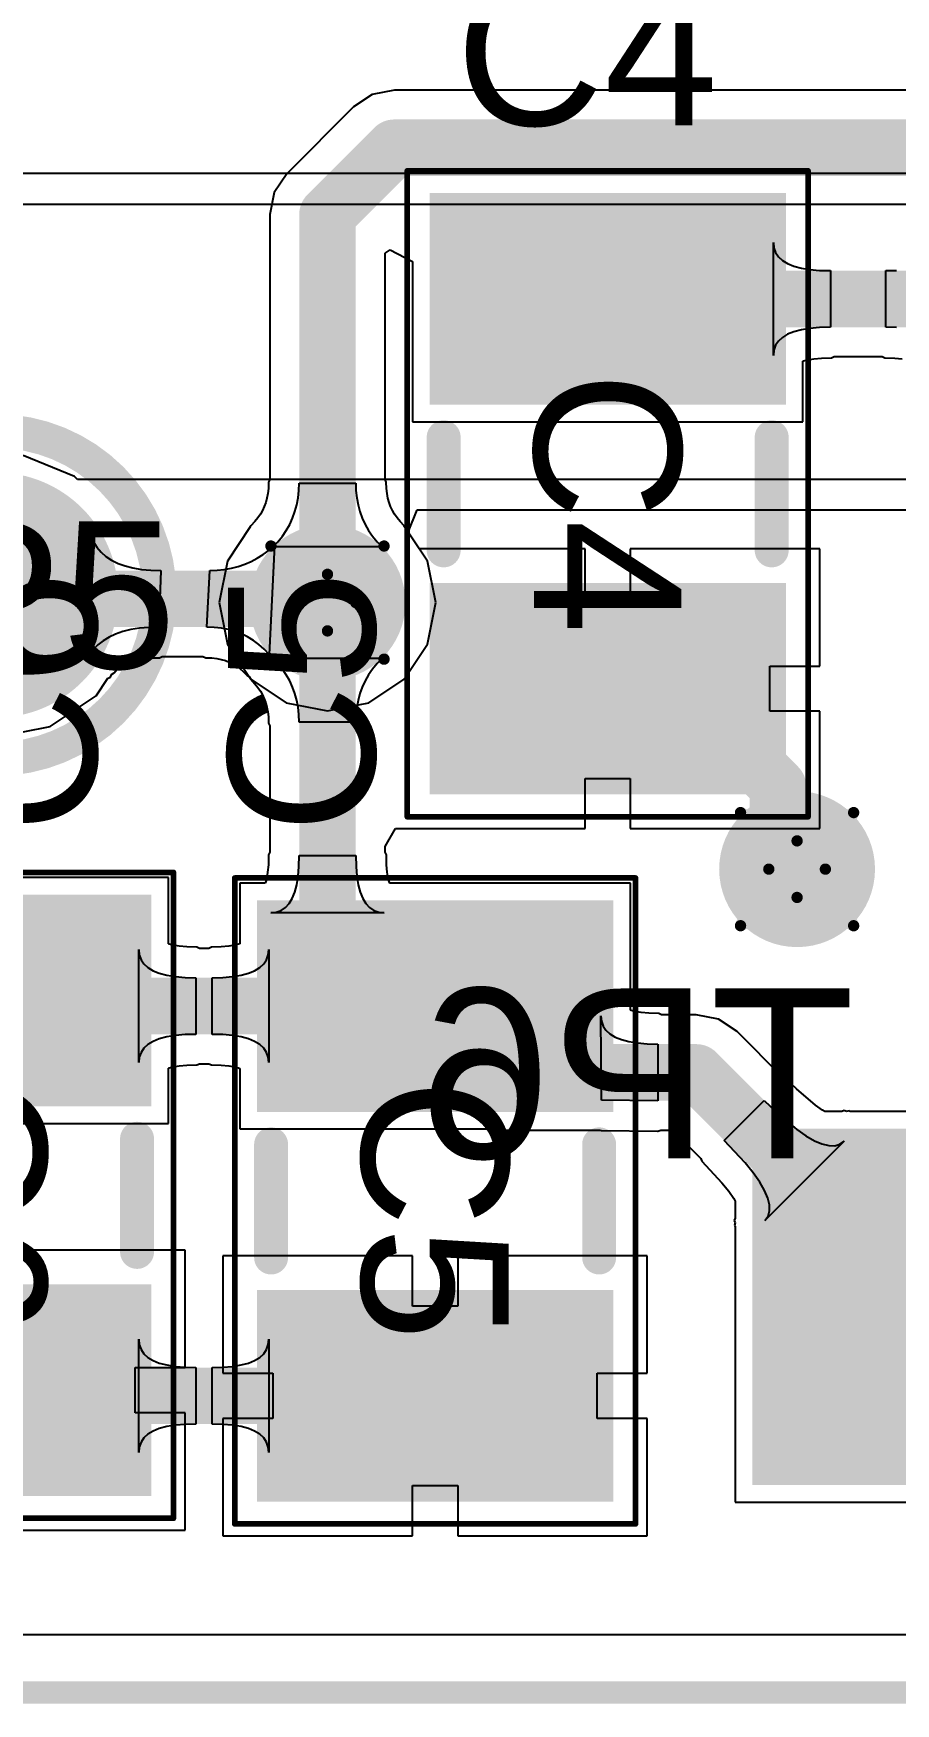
# Model space of a CAD drawing. Header units: inches. Extents: x 0.88 to 8.93, y 2.74 to 7.33.
# Drawn here: x 1.6898 to 1.8422, y 2.7586 to 3.0538 of the extents above; entities that cross this region are included whole.
import ezdxf

# ---------------------------------------------------------------- set-up
doc = ezdxf.new("R2010")
doc.units = ezdxf.units.IN
doc.header["$MEASUREMENT"] = 0
for name, color, linetype in [('Board', 56, 'Continuous'), ('Bottom Layer', 5, 'Continuous'), ('Bottom Overlay', 54, 'Continuous'), ('Bottom Paste', 16, 'Continuous'), ('Bottom Solder', 6, 'Continuous'), ('Drill Drawing', 1, 'Continuous'), ('Mechanical 12', 56, 'Continuous'), ('Top Courtyard', 56, 'Continuous'), ('Top Layer', 1, 'Continuous'), ('Top Overlay', 2, 'Continuous'), ('Top Paste', 8, 'Continuous'), ('Top Solder', 216, 'Continuous'), ('Via Holes', 16, 'Continuous')]:
    doc.layers.add(name, color=color, linetype=linetype)
doc.styles.add('Arial', font='', dxfattribs={"height": 0.2})
doc.styles.get('Arial').set_extended_font_data('Arial')

# ---------------------------------------------------------------- blocks, each defined once
blk = doc.blocks.new('TP_B_4')
at = {"layer": 'Bottom Layer'}
h = blk.add_hatch(color=5, dxfattribs=at)
edge = h.paths.add_edge_path()
edge.add_arc((0, 0), 0.01969, 0, 360)
at = {"layer": 'Bottom Paste'}
h = blk.add_hatch(color=16, dxfattribs=at)
edge = h.paths.add_edge_path()
edge.add_arc((0, 0), 0.00169, 0, 360)
at = {"layer": 'Bottom Solder'}
h = blk.add_hatch(color=6, dxfattribs=at)
edge = h.paths.add_edge_path()
edge.add_arc((0, 0), 0.02168, 0, 360)
at = {"layer": 'Bottom Overlay'}
for points in [[(0.029, 0, 0.006, 0.006, 1), (-0.029, 0, 0.006, 0.006, 1)], [(-0.0305, 0, 0.003, 0.003, 1), (-0.0275, 0, 0.003, 0.003, 1)], [(0.0275, 0, 0.003, 0.003, 1), (0.0305, 0, 0.003, 0.003, 1)]]:
    blk.add_lwpolyline(points, format="xyseb", close=True, dxfattribs=at)
at = {"layer": 'Mechanical 12', "style": 'Arial'}
blk.add_text('TP5', height=0.026, rotation=180, dxfattribs=at).set_placement((0.03466, 0.013))
blk = doc.blocks.new('R0805_25')
at = {"layer": 'Top Layer'}
for points in [[(0.02953, 0.05118), (0.02953, 0.01772), (-0.02953, 0.01772), (-0.02953, 0.05118)], [(0.02953, -0.01772), (0.02953, -0.05118), (-0.02953, -0.05118), (-0.02953, -0.01772)]]:
    blk.add_hatch(color=1, dxfattribs=at).paths.add_polyline_path(points)
at = {"layer": 'Top Overlay'}
blk.add_hatch(color=2, dxfattribs=at).paths.add_polyline_path([(-0.02598, -0.009), (0.02602, -0.009), (0.02602, 0.01), (-0.02598, 0.01)])
at = {"layer": 'Top Paste'}
for points in [[(0.02953, 0.05118), (0.02953, 0.01772), (-0.02953, 0.01772), (-0.02953, 0.05118)], [(0.02953, -0.01772), (0.02953, -0.05118), (-0.02953, -0.05118), (-0.02953, -0.01772)]]:
    blk.add_hatch(color=8, dxfattribs=at).paths.add_polyline_path(points)
at = {"layer": 'Top Solder'}
for points in [[(0.0315, 0.05315), (0.0315, 0.01575), (-0.0315, 0.01575), (-0.0315, 0.05315)], [(0.0315, -0.01575), (0.0315, -0.05315), (-0.0315, -0.05315), (-0.0315, -0.01575)]]:
    blk.add_hatch(color=216, dxfattribs=at).paths.add_polyline_path(points)
at = {"layer": 'Top Overlay'}
for points in [[(0.026, 0.011, 0.006, 0.006, 0), (-0.026, 0.011, 0.006, 0.006, 0)], [(-0.026, 0.011, 0.006, 0.006, 0), (-0.026, -0.011, 0.006, 0.006, 0)], [(0.026, 0.011, 0.006, 0.006, 0), (0.026, -0.011, 0.006, 0.006, 0)], [(0.026, -0.011, 0.006, 0.006, 0), (-0.026, -0.011, 0.006, 0.006, 0)]]:
    blk.add_lwpolyline(points, format="xyseb", dxfattribs=at)
for points in [[(-0.0275, 0.011, 0.003, 0.003, 1), (-0.0245, 0.011, 0.003, 0.003, 1)], [(-0.0275, 0.011, 0.003, 0.003, 1), (-0.0245, 0.011, 0.003, 0.003, 1)], [(0.0245, 0.011, 0.003, 0.003, 1), (0.0275, 0.011, 0.003, 0.003, 1)], [(0.0245, 0.011, 0.003, 0.003, 1), (0.0275, 0.011, 0.003, 0.003, 1)], [(-0.0275, -0.011, 0.003, 0.003, 1), (-0.0245, -0.011, 0.003, 0.003, 1)], [(-0.0275, -0.011, 0.003, 0.003, 1), (-0.0245, -0.011, 0.003, 0.003, 1)], [(0.0245, -0.011, 0.003, 0.003, 1), (0.0275, -0.011, 0.003, 0.003, 1)], [(0.0245, -0.011, 0.003, 0.003, 1), (0.0275, -0.011, 0.003, 0.003, 1)]]:
    blk.add_lwpolyline(points, format="xyseb", close=True, dxfattribs=at)
at = {"layer": 'Mechanical 12', "style": 'Arial'}
blk.add_text('R3', height=0.026, dxfattribs=at).set_placement((-0.02166, -0.013))
blk = doc.blocks.new('C0805_29')
at = {"layer": 'Top Layer'}
for points in [[(0.02953, 0.05118), (0.02953, 0.01772), (-0.02953, 0.01772), (-0.02953, 0.05118)], [(0.02953, -0.01772), (0.02953, -0.05118), (-0.02953, -0.05118), (-0.02953, -0.01772)]]:
    blk.add_hatch(color=1, dxfattribs=at).paths.add_polyline_path(points)
at = {"layer": 'Top Paste'}
for points in [[(0.02953, 0.05118), (0.02953, 0.01772), (-0.02953, 0.01772), (-0.02953, 0.05118)], [(0.02953, -0.01772), (0.02953, -0.05118), (-0.02953, -0.05118), (-0.02953, -0.01772)]]:
    blk.add_hatch(color=8, dxfattribs=at).paths.add_polyline_path(points)
at = {"layer": 'Top Solder'}
for points in [[(0.0315, 0.05315), (0.0315, 0.01575), (-0.0315, 0.01575), (-0.0315, 0.05315)], [(0.0315, -0.01575), (0.0315, -0.05315), (-0.0315, -0.05315), (-0.0315, -0.01575)]]:
    blk.add_hatch(color=216, dxfattribs=at).paths.add_polyline_path(points)
at = {"layer": 'Top Courtyard'}
for points in [[(-0.03543, -0.05709, 0.001, 0.001, 0), (-0.03543, 0.05709, 0.001, 0.001, 0)], [(-0.03543, 0.05709, 0.001, 0.001, 0), (0.03543, 0.05709, 0.001, 0.001, 0)], [(0.03543, -0.05709, 0.001, 0.001, 0), (0.03543, 0.05709, 0.001, 0.001, 0)], [(-0.03543, -0.05709, 0.001, 0.001, 0), (0.03543, -0.05709, 0.001, 0.001, 0)]]:
    blk.add_lwpolyline(points, format="xyseb", dxfattribs=at)
for points in [[(-0.03568, 0.05709, 0.0005, 0.0005, 1), (-0.03518, 0.05709, 0.0005, 0.0005, 1)], [(-0.03568, 0.05709, 0.0005, 0.0005, 1), (-0.03518, 0.05709, 0.0005, 0.0005, 1)], [(0.03518, 0.05709, 0.0005, 0.0005, 1), (0.03568, 0.05709, 0.0005, 0.0005, 1)], [(0.03518, 0.05709, 0.0005, 0.0005, 1), (0.03568, 0.05709, 0.0005, 0.0005, 1)], [(-0.03568, -0.05709, 0.0005, 0.0005, 1), (-0.03518, -0.05709, 0.0005, 0.0005, 1)], [(-0.03568, -0.05709, 0.0005, 0.0005, 1), (-0.03518, -0.05709, 0.0005, 0.0005, 1)], [(0.03518, -0.05709, 0.0005, 0.0005, 1), (0.03568, -0.05709, 0.0005, 0.0005, 1)], [(0.03518, -0.05709, 0.0005, 0.0005, 1), (0.03568, -0.05709, 0.0005, 0.0005, 1)]]:
    blk.add_lwpolyline(points, format="xyseb", close=True, dxfattribs=at)
at = {"layer": 'Top Overlay'}
for points in [[(-0.029, -0.01, 0.006, 0.006, 0), (-0.029, 0.01, 0.006, 0.006, 0)], [(0.029, 0.01, 0.006, 0.006, 0), (0.029, -0.01, 0.006, 0.006, 0)]]:
    blk.add_lwpolyline(points, format="xyseb", dxfattribs=at)
for points in [[(-0.0305, 0.01, 0.003, 0.003, 1), (-0.0275, 0.01, 0.003, 0.003, 1)], [(0.0275, 0.01, 0.003, 0.003, 1), (0.0305, 0.01, 0.003, 0.003, 1)], [(-0.0305, -0.01, 0.003, 0.003, 1), (-0.0275, -0.01, 0.003, 0.003, 1)], [(0.0275, -0.01, 0.003, 0.003, 1), (0.0305, -0.01, 0.003, 0.003, 1)]]:
    blk.add_lwpolyline(points, format="xyseb", close=True, dxfattribs=at)
at = {"layer": 'Mechanical 12', "style": 'Arial'}
blk.add_text('C6', height=0.026, rotation=270, dxfattribs=at).set_placement((-0.013, 0.02166))
blk = doc.blocks.new('C0805_30')
at = {"layer": 'Top Layer'}
for points in [[(0.02953, 0.05118), (0.02953, 0.01772), (-0.02953, 0.01772), (-0.02953, 0.05118)], [(0.02953, -0.01772), (0.02953, -0.05118), (-0.02953, -0.05118), (-0.02953, -0.01772)]]:
    blk.add_hatch(color=1, dxfattribs=at).paths.add_polyline_path(points)
at = {"layer": 'Top Paste'}
for points in [[(0.02953, 0.05118), (0.02953, 0.01772), (-0.02953, 0.01772), (-0.02953, 0.05118)], [(0.02953, -0.01772), (0.02953, -0.05118), (-0.02953, -0.05118), (-0.02953, -0.01772)]]:
    blk.add_hatch(color=8, dxfattribs=at).paths.add_polyline_path(points)
at = {"layer": 'Top Solder'}
for points in [[(0.0315, 0.05315), (0.0315, 0.01575), (-0.0315, 0.01575), (-0.0315, 0.05315)], [(0.0315, -0.01575), (0.0315, -0.05315), (-0.0315, -0.05315), (-0.0315, -0.01575)]]:
    blk.add_hatch(color=216, dxfattribs=at).paths.add_polyline_path(points)
at = {"layer": 'Top Courtyard'}
for points in [[(-0.03543, -0.05709, 0.001, 0.001, 0), (-0.03543, 0.05709, 0.001, 0.001, 0)], [(-0.03543, 0.05709, 0.001, 0.001, 0), (0.03543, 0.05709, 0.001, 0.001, 0)], [(0.03543, -0.05709, 0.001, 0.001, 0), (0.03543, 0.05709, 0.001, 0.001, 0)], [(-0.03543, -0.05709, 0.001, 0.001, 0), (0.03543, -0.05709, 0.001, 0.001, 0)]]:
    blk.add_lwpolyline(points, format="xyseb", dxfattribs=at)
for points in [[(-0.03568, 0.05709, 0.0005, 0.0005, 1), (-0.03518, 0.05709, 0.0005, 0.0005, 1)], [(-0.03568, 0.05709, 0.0005, 0.0005, 1), (-0.03518, 0.05709, 0.0005, 0.0005, 1)], [(0.03518, 0.05709, 0.0005, 0.0005, 1), (0.03568, 0.05709, 0.0005, 0.0005, 1)], [(0.03518, 0.05709, 0.0005, 0.0005, 1), (0.03568, 0.05709, 0.0005, 0.0005, 1)], [(-0.03568, -0.05709, 0.0005, 0.0005, 1), (-0.03518, -0.05709, 0.0005, 0.0005, 1)], [(-0.03568, -0.05709, 0.0005, 0.0005, 1), (-0.03518, -0.05709, 0.0005, 0.0005, 1)], [(0.03518, -0.05709, 0.0005, 0.0005, 1), (0.03568, -0.05709, 0.0005, 0.0005, 1)], [(0.03518, -0.05709, 0.0005, 0.0005, 1), (0.03568, -0.05709, 0.0005, 0.0005, 1)]]:
    blk.add_lwpolyline(points, format="xyseb", close=True, dxfattribs=at)
at = {"layer": 'Top Overlay'}
for points in [[(-0.029, -0.01, 0.006, 0.006, 0), (-0.029, 0.01, 0.006, 0.006, 0)], [(0.029, 0.01, 0.006, 0.006, 0), (0.029, -0.01, 0.006, 0.006, 0)]]:
    blk.add_lwpolyline(points, format="xyseb", dxfattribs=at)
for points in [[(-0.0305, 0.01, 0.003, 0.003, 1), (-0.0275, 0.01, 0.003, 0.003, 1)], [(0.0275, 0.01, 0.003, 0.003, 1), (0.0305, 0.01, 0.003, 0.003, 1)], [(-0.0305, -0.01, 0.003, 0.003, 1), (-0.0275, -0.01, 0.003, 0.003, 1)], [(0.0275, -0.01, 0.003, 0.003, 1), (0.0305, -0.01, 0.003, 0.003, 1)]]:
    blk.add_lwpolyline(points, format="xyseb", close=True, dxfattribs=at)
at = {"layer": 'Mechanical 12', "style": 'Arial'}
blk.add_text('C5', height=0.026, rotation=270, dxfattribs=at).set_placement((-0.013, 0.02166))
blk = doc.blocks.new('C0805_31')
at = {"layer": 'Top Layer'}
for points in [[(0.02953, 0.05118), (0.02953, 0.01772), (-0.02953, 0.01772), (-0.02953, 0.05118)], [(0.02953, -0.01772), (0.02953, -0.05118), (-0.02953, -0.05118), (-0.02953, -0.01772)]]:
    blk.add_hatch(color=1, dxfattribs=at).paths.add_polyline_path(points)
at = {"layer": 'Top Paste'}
for points in [[(0.02953, 0.05118), (0.02953, 0.01772), (-0.02953, 0.01772), (-0.02953, 0.05118)], [(0.02953, -0.01772), (0.02953, -0.05118), (-0.02953, -0.05118), (-0.02953, -0.01772)]]:
    blk.add_hatch(color=8, dxfattribs=at).paths.add_polyline_path(points)
at = {"layer": 'Top Solder'}
for points in [[(0.0315, 0.05315), (0.0315, 0.01575), (-0.0315, 0.01575), (-0.0315, 0.05315)], [(0.0315, -0.01575), (0.0315, -0.05315), (-0.0315, -0.05315), (-0.0315, -0.01575)]]:
    blk.add_hatch(color=216, dxfattribs=at).paths.add_polyline_path(points)
at = {"layer": 'Top Courtyard'}
for points in [[(-0.03543, -0.05709, 0.001, 0.001, 0), (-0.03543, 0.05709, 0.001, 0.001, 0)], [(-0.03543, 0.05709, 0.001, 0.001, 0), (0.03543, 0.05709, 0.001, 0.001, 0)], [(0.03543, -0.05709, 0.001, 0.001, 0), (0.03543, 0.05709, 0.001, 0.001, 0)], [(-0.03543, -0.05709, 0.001, 0.001, 0), (0.03543, -0.05709, 0.001, 0.001, 0)]]:
    blk.add_lwpolyline(points, format="xyseb", dxfattribs=at)
for points in [[(-0.03568, 0.05709, 0.0005, 0.0005, 1), (-0.03518, 0.05709, 0.0005, 0.0005, 1)], [(-0.03568, 0.05709, 0.0005, 0.0005, 1), (-0.03518, 0.05709, 0.0005, 0.0005, 1)], [(0.03518, 0.05709, 0.0005, 0.0005, 1), (0.03568, 0.05709, 0.0005, 0.0005, 1)], [(0.03518, 0.05709, 0.0005, 0.0005, 1), (0.03568, 0.05709, 0.0005, 0.0005, 1)], [(-0.03568, -0.05709, 0.0005, 0.0005, 1), (-0.03518, -0.05709, 0.0005, 0.0005, 1)], [(-0.03568, -0.05709, 0.0005, 0.0005, 1), (-0.03518, -0.05709, 0.0005, 0.0005, 1)], [(0.03518, -0.05709, 0.0005, 0.0005, 1), (0.03568, -0.05709, 0.0005, 0.0005, 1)], [(0.03518, -0.05709, 0.0005, 0.0005, 1), (0.03568, -0.05709, 0.0005, 0.0005, 1)]]:
    blk.add_lwpolyline(points, format="xyseb", close=True, dxfattribs=at)
at = {"layer": 'Top Overlay'}
for points in [[(-0.029, -0.01, 0.006, 0.006, 0), (-0.029, 0.01, 0.006, 0.006, 0)], [(0.029, 0.01, 0.006, 0.006, 0), (0.029, -0.01, 0.006, 0.006, 0)]]:
    blk.add_lwpolyline(points, format="xyseb", dxfattribs=at)
for points in [[(-0.0305, 0.01, 0.003, 0.003, 1), (-0.0275, 0.01, 0.003, 0.003, 1)], [(0.0275, 0.01, 0.003, 0.003, 1), (0.0305, 0.01, 0.003, 0.003, 1)], [(-0.0305, -0.01, 0.003, 0.003, 1), (-0.0275, -0.01, 0.003, 0.003, 1)], [(0.0275, -0.01, 0.003, 0.003, 1), (0.0305, -0.01, 0.003, 0.003, 1)]]:
    blk.add_lwpolyline(points, format="xyseb", close=True, dxfattribs=at)
at = {"layer": 'Mechanical 12', "style": 'Arial'}
blk.add_text('C4', height=0.026, rotation=270, dxfattribs=at).set_placement((-0.013, 0.02166))

msp = doc.modelspace()

# ---------------------------------------------------------------- hatches: boundary and pattern name
at = {"layer": 'Bottom Layer'}
h = msp.add_hatch(color=5, dxfattribs=at)
edge = h.paths.add_edge_path()
edge.add_arc((1.7418, 2.95321), 0.01378, 0, 360)
h = msp.add_hatch(color=5, dxfattribs=at)
edge = h.paths.add_edge_path()
edge.add_arc((1.82483, 2.90609), 0.01378, 0, 360)
at = {"layer": 'Top Layer'}
h = msp.add_hatch(color=1, dxfattribs=at)
edge = h.paths.add_edge_path()
edge.add_arc((1.7418, 2.95321), 0.01378, 0, 360)
h = msp.add_hatch(color=1, dxfattribs=at)
edge = h.paths.add_edge_path()
edge.add_arc((1.82483, 2.90609), 0.01378, 0, 360)
at = {"layer": 'Via Holes'}
h = msp.add_hatch(color=7, dxfattribs=at)
edge = h.paths.add_edge_path()
edge.add_arc((1.7418, 2.95321), 0.00787, 0, 360)
h = msp.add_hatch(color=7, dxfattribs=at)
edge = h.paths.add_edge_path()
edge.add_arc((1.82483, 2.90609), 0.00787, 0, 360)

# ---------------------------------------------------------------- linework, layer by layer
at = {"layer": 'Board'}
msp.add_lwpolyline([(1.08425, 2.76055, 0.00394, 0.00394, 0), (3.29411, 2.76055, 0.00394, 0.00394, 0)], format="xyseb", dxfattribs=at)
at = {"layer": 'Bottom Layer'}
for p, q in [((1.90342, 3.02907), (1.53458, 3.02907)), ((1.53234, 3.02366), (1.90566, 3.02366)), ((1.69709, 2.97548), (1.68802, 2.97924)), ((1.69757, 2.975), (1.69709, 2.97548)), ((1.895, 2.975), (1.69757, 2.975)), ((1.75607, 2.96565), (1.75763, 2.96959)), ((1.75763, 2.96959), (1.89276, 2.96959)), ((1.75949, 2.96054), (1.75607, 2.96565)), ((1.69972, 2.94398), (1.7004, 2.96397)), ((1.7004, 2.96397), (1.70102, 2.963)), ((1.70102, 2.963), (1.70176, 2.96214)), ((1.70176, 2.96214), (1.70263, 2.96137)), ((1.70263, 2.96137), (1.70363, 2.96071)), ((1.72939, 2.96106), (1.73044, 2.96172)), ((1.73044, 2.96172), (1.73146, 2.96248)), ((1.73146, 2.96248), (1.73244, 2.96332)), ((1.73244, 2.96332), (1.7315, 2.94405)), ((1.70363, 2.96071), (1.70476, 2.96015)), ((1.70476, 2.96015), (1.70602, 2.95969)), ((1.70602, 2.95969), (1.7074, 2.95934)), ((1.7074, 2.95934), (1.70891, 2.95908)), ((1.70891, 2.95908), (1.71055, 2.95893)), ((1.71055, 2.95893), (1.71231, 2.95888)), ((1.71231, 2.95888), (1.71196, 2.94888)), ((1.72045, 2.94888), (1.72097, 2.95888)), ((1.72097, 2.95888), (1.72228, 2.95892)), ((1.72228, 2.95892), (1.72356, 2.95906)), ((1.72356, 2.95906), (1.7248, 2.95928)), ((1.7248, 2.95928), (1.726, 2.95959)), ((1.726, 2.95959), (1.72717, 2.95999)), ((1.72717, 2.95999), (1.7283, 2.96048)), ((1.7283, 2.96048), (1.72939, 2.96106)), ((1.76094, 2.95321), (1.75949, 2.96054)), ((1.75949, 2.94588), (1.76094, 2.95321)), ((1.70317, 2.94712), (1.70213, 2.94648)), ((1.70434, 2.94765), (1.70317, 2.94712)), ((1.70562, 2.9481), (1.70434, 2.94765)), ((1.70703, 2.94844), (1.70562, 2.9481)), ((1.70855, 2.94868), (1.70703, 2.94844)), ((1.7102, 2.94883), (1.70855, 2.94868)), ((1.71196, 2.94888), (1.7102, 2.94883)), ((1.72177, 2.94883), (1.72045, 2.94888)), ((1.72305, 2.94869), (1.72177, 2.94883)), ((1.72428, 2.94845), (1.72305, 2.94869)), ((1.72546, 2.94811), (1.72428, 2.94845)), ((1.72659, 2.94767), (1.72546, 2.94811)), ((1.72767, 2.94714), (1.72659, 2.94767)), ((1.7287, 2.94652), (1.72767, 2.94714)), ((1.7004, 2.94491), (1.69972, 2.94398)), ((1.7012, 2.94574), (1.7004, 2.94491)), ((1.70213, 2.94648), (1.7012, 2.94574)), ((1.71211, 2.94347), (1.71259, 2.94368)), ((1.71259, 2.94368), (1.71973, 2.94368)), ((1.71973, 2.94368), (1.72016, 2.94348)), ((1.72968, 2.94579), (1.7287, 2.94652)), ((1.73061, 2.94497), (1.72968, 2.94579)), ((1.7315, 2.94405), (1.73061, 2.94497)), ((1.75534, 2.93967), (1.75949, 2.94588)), ((1.70363, 2.9405), (1.70408, 2.94077)), ((1.70408, 2.94077), (1.70455, 2.94141)), ((1.70455, 2.94141), (1.70485, 2.94173)), ((1.70485, 2.94173), (1.70523, 2.94203)), ((1.70523, 2.94203), (1.70573, 2.94233)), ((1.70573, 2.94233), (1.70636, 2.94263)), ((1.70636, 2.94263), (1.70715, 2.9429)), ((1.70715, 2.9429), (1.7081, 2.94313)), ((1.7081, 2.94313), (1.70922, 2.94331)), ((1.70922, 2.94331), (1.71051, 2.94343)), ((1.71051, 2.94343), (1.71211, 2.94347)), ((1.72016, 2.94348), (1.72021, 2.94349)), ((1.72021, 2.94349), (1.72025, 2.94347)), ((1.72025, 2.94347), (1.72137, 2.94343)), ((1.72137, 2.94343), (1.72222, 2.94333)), ((1.72222, 2.94333), (1.72301, 2.94318)), ((1.72301, 2.94318), (1.72374, 2.94297)), ((1.72374, 2.94297), (1.72442, 2.94271)), ((1.72442, 2.94271), (1.72506, 2.94239)), ((1.72506, 2.94239), (1.72568, 2.94202)), ((1.72568, 2.94202), (1.72628, 2.94157)), ((1.72628, 2.94157), (1.72687, 2.94106)), ((1.72687, 2.94106), (1.7276, 2.9403)), ((1.70091, 2.93675), (1.70299, 2.93986)), ((1.70299, 2.93986), (1.70341, 2.94002)), ((1.70341, 2.94002), (1.70363, 2.9405)), ((1.7276, 2.9403), (1.72793, 2.94015)), ((1.72793, 2.94015), (1.72826, 2.93967)), ((1.72826, 2.93967), (1.73447, 2.93552)), ((1.74912, 2.93552), (1.75534, 2.93967)), ((1.69274, 2.9313), (1.70091, 2.93675)), ((1.73447, 2.93552), (1.7418, 2.93406)), ((1.7418, 2.93406), (1.74912, 2.93552)), ((1.68311, 2.92938), (1.69274, 2.9313)), ((3.28391, 2.77075), (1.09445, 2.77075))]:
    msp.add_line(p, q, dxfattribs=at)
for points in [[(1.68378, 2.95388, 0.01, 0.01, 0), (1.74112, 2.95388, 0.01, 0.01, 0)], [(1.74112, 2.95388, 0.01, 0.01, 0), (1.7418, 2.95321, 0.01, 0.01, 0)]]:
    msp.add_lwpolyline(points, format="xyseb", dxfattribs=at)
for points in [[(1.73862, 2.95388, 0.005, 0.005, 1), (1.74362, 2.95388, 0.005, 0.005, 1)], [(1.73862, 2.95388, 0.005, 0.005, 1), (1.74362, 2.95388, 0.005, 0.005, 1)], [(1.7393, 2.95321, 0.005, 0.005, 1), (1.7443, 2.95321, 0.005, 0.005, 1)]]:
    msp.add_lwpolyline(points, format="xyseb", close=True, dxfattribs=at)
at = {"layer": 'Drill Drawing'}
for points in [[(1.7318, 2.96321, 0.002, 0.002, 0), (1.7418, 2.95821, 0.002, 0.002, 0)], [(1.7318, 2.96321, 0.002, 0.002, 0), (1.7368, 2.95321, 0.002, 0.002, 0)], [(1.7418, 2.95821, 0.002, 0.002, 0), (1.7518, 2.96321, 0.002, 0.002, 0)], [(1.7468, 2.95321, 0.002, 0.002, 0), (1.7518, 2.96321, 0.002, 0.002, 0)], [(1.7318, 2.94321, 0.002, 0.002, 0), (1.7368, 2.95321, 0.002, 0.002, 0)], [(1.7468, 2.95321, 0.002, 0.002, 0), (1.7518, 2.94321, 0.002, 0.002, 0)], [(1.7318, 2.94321, 0.002, 0.002, 0), (1.7418, 2.94821, 0.002, 0.002, 0)], [(1.7418, 2.94821, 0.002, 0.002, 0), (1.7518, 2.94321, 0.002, 0.002, 0)], [(1.81483, 2.91609, 0.002, 0.002, 0), (1.82483, 2.91109, 0.002, 0.002, 0)], [(1.81483, 2.91609, 0.002, 0.002, 0), (1.81983, 2.90609, 0.002, 0.002, 0)], [(1.82483, 2.91109, 0.002, 0.002, 0), (1.83483, 2.91609, 0.002, 0.002, 0)], [(1.82983, 2.90609, 0.002, 0.002, 0), (1.83483, 2.91609, 0.002, 0.002, 0)], [(1.81483, 2.89609, 0.002, 0.002, 0), (1.81983, 2.90609, 0.002, 0.002, 0)], [(1.82983, 2.90609, 0.002, 0.002, 0), (1.83483, 2.89609, 0.002, 0.002, 0)], [(1.81483, 2.89609, 0.002, 0.002, 0), (1.82483, 2.90109, 0.002, 0.002, 0)], [(1.82483, 2.90109, 0.002, 0.002, 0), (1.83483, 2.89609, 0.002, 0.002, 0)]]:
    msp.add_lwpolyline(points, format="xyseb", dxfattribs=at)
for points in [[(1.7313, 2.96321, 0.001, 0.001, 1), (1.7323, 2.96321, 0.001, 0.001, 1)], [(1.7313, 2.96321, 0.001, 0.001, 1), (1.7323, 2.96321, 0.001, 0.001, 1)], [(1.7513, 2.96321, 0.001, 0.001, 1), (1.7523, 2.96321, 0.001, 0.001, 1)], [(1.7513, 2.96321, 0.001, 0.001, 1), (1.7523, 2.96321, 0.001, 0.001, 1)], [(1.7413, 2.95821, 0.001, 0.001, 1), (1.7423, 2.95821, 0.001, 0.001, 1)], [(1.7413, 2.95821, 0.001, 0.001, 1), (1.7423, 2.95821, 0.001, 0.001, 1)], [(1.7363, 2.95321, 0.001, 0.001, 1), (1.7373, 2.95321, 0.001, 0.001, 1)], [(1.7363, 2.95321, 0.001, 0.001, 1), (1.7373, 2.95321, 0.001, 0.001, 1)], [(1.7463, 2.95321, 0.001, 0.001, 1), (1.7473, 2.95321, 0.001, 0.001, 1)], [(1.7463, 2.95321, 0.001, 0.001, 1), (1.7473, 2.95321, 0.001, 0.001, 1)], [(1.7413, 2.94821, 0.001, 0.001, 1), (1.7423, 2.94821, 0.001, 0.001, 1)], [(1.7413, 2.94821, 0.001, 0.001, 1), (1.7423, 2.94821, 0.001, 0.001, 1)], [(1.7313, 2.94321, 0.001, 0.001, 1), (1.7323, 2.94321, 0.001, 0.001, 1)], [(1.7313, 2.94321, 0.001, 0.001, 1), (1.7323, 2.94321, 0.001, 0.001, 1)], [(1.7513, 2.94321, 0.001, 0.001, 1), (1.7523, 2.94321, 0.001, 0.001, 1)], [(1.7513, 2.94321, 0.001, 0.001, 1), (1.7523, 2.94321, 0.001, 0.001, 1)], [(1.81433, 2.91609, 0.001, 0.001, 1), (1.81533, 2.91609, 0.001, 0.001, 1)], [(1.81433, 2.91609, 0.001, 0.001, 1), (1.81533, 2.91609, 0.001, 0.001, 1)], [(1.83433, 2.91609, 0.001, 0.001, 1), (1.83533, 2.91609, 0.001, 0.001, 1)], [(1.83433, 2.91609, 0.001, 0.001, 1), (1.83533, 2.91609, 0.001, 0.001, 1)], [(1.82433, 2.91109, 0.001, 0.001, 1), (1.82533, 2.91109, 0.001, 0.001, 1)], [(1.82433, 2.91109, 0.001, 0.001, 1), (1.82533, 2.91109, 0.001, 0.001, 1)], [(1.81933, 2.90609, 0.001, 0.001, 1), (1.82033, 2.90609, 0.001, 0.001, 1)], [(1.81933, 2.90609, 0.001, 0.001, 1), (1.82033, 2.90609, 0.001, 0.001, 1)], [(1.82933, 2.90609, 0.001, 0.001, 1), (1.83033, 2.90609, 0.001, 0.001, 1)], [(1.82933, 2.90609, 0.001, 0.001, 1), (1.83033, 2.90609, 0.001, 0.001, 1)], [(1.82433, 2.90109, 0.001, 0.001, 1), (1.82533, 2.90109, 0.001, 0.001, 1)], [(1.82433, 2.90109, 0.001, 0.001, 1), (1.82533, 2.90109, 0.001, 0.001, 1)], [(1.81433, 2.89609, 0.001, 0.001, 1), (1.81533, 2.89609, 0.001, 0.001, 1)], [(1.81433, 2.89609, 0.001, 0.001, 1), (1.81533, 2.89609, 0.001, 0.001, 1)], [(1.83433, 2.89609, 0.001, 0.001, 1), (1.83533, 2.89609, 0.001, 0.001, 1)], [(1.83433, 2.89609, 0.001, 0.001, 1), (1.83533, 2.89609, 0.001, 0.001, 1)]]:
    msp.add_lwpolyline(points, format="xyseb", close=True, dxfattribs=at)
at = {"layer": 'Top Layer'}
for p, q in [((1.74972, 3.04304), (1.74641, 3.04083)), ((1.75362, 3.04382), (1.74972, 3.04304)), ((1.9044, 3.04382), (1.75362, 3.04382)), ((1.74641, 3.04083), (1.73459, 3.02901)), ((1.73459, 3.02901), (1.73238, 3.0257)), ((1.73238, 3.0257), (1.7316, 3.0218)), ((1.7316, 3.0218), (1.7316, 2.97497)), ((1.75199, 3.01498), (1.75287, 3.01558)), ((1.75199, 2.97497), (1.75199, 3.01498)), ((1.75287, 3.01558), (1.75681, 3.01348)), ((1.82063, 2.99689), (1.82063, 3.01689)), ((1.82063, 3.01689), (1.82073, 3.01594)), ((1.82073, 3.01594), (1.82103, 3.01509)), ((1.82103, 3.01509), (1.82154, 3.01434)), ((1.75681, 3.01348), (1.75681, 2.98516)), ((1.82154, 3.01434), (1.82225, 3.01369)), ((1.82225, 3.01369), (1.82316, 3.01314)), ((1.82316, 3.01314), (1.82427, 3.01269)), ((1.82427, 3.01269), (1.82559, 3.01234)), ((1.82559, 3.01234), (1.8271, 3.01209)), ((1.8271, 3.01209), (1.82882, 3.01194)), ((1.82882, 3.01194), (1.83075, 3.01189)), ((1.83075, 3.01189), (1.83075, 3.00189)), ((1.84051, 3.01189), (1.84241, 3.01194)), ((1.84051, 3.00189), (1.84051, 3.01189)), ((1.82225, 3.00009), (1.82154, 2.99944)), ((1.82316, 3.00064), (1.82225, 3.00009)), ((1.82427, 3.00109), (1.82316, 3.00064)), ((1.82559, 3.00144), (1.82427, 3.00109)), ((1.8271, 3.00169), (1.82559, 3.00144)), ((1.82882, 3.00184), (1.8271, 3.00169)), ((1.83075, 3.00189), (1.82882, 3.00184)), ((1.84241, 3.00184), (1.84051, 3.00189)), ((1.82073, 2.99784), (1.82063, 2.99689)), ((1.82103, 2.99869), (1.82073, 2.99784)), ((1.82154, 2.99944), (1.82103, 2.99869)), ((1.82587, 2.9959), (1.82599, 2.99595)), ((1.82587, 2.98516), (1.82587, 2.9959)), ((1.82599, 2.99595), (1.82672, 2.99614)), ((1.82672, 2.99614), (1.82778, 2.99632)), ((1.82778, 2.99632), (1.82913, 2.99643)), ((1.82913, 2.99643), (1.83089, 2.99648)), ((1.83089, 2.99648), (1.83137, 2.99669)), ((1.83137, 2.99669), (1.83989, 2.99669)), ((1.83989, 2.99669), (1.84037, 2.99648)), ((1.84037, 2.99648), (1.8421, 2.99643)), ((1.8421, 2.99643), (1.84343, 2.99632)), ((1.75681, 2.98516), (1.82587, 2.98516)), ((1.73135, 2.97338), (1.73125, 2.97251)), ((1.73139, 2.97451), (1.73135, 2.97338)), ((1.7316, 2.97497), (1.73139, 2.97451)), ((1.73675, 2.973), (1.7368, 2.97432)), ((1.7368, 2.97432), (1.7468, 2.97432)), ((1.7468, 2.97432), (1.74684, 2.973)), ((1.7522, 2.97451), (1.75199, 2.97497)), ((1.75224, 2.97338), (1.7522, 2.97451)), ((1.75234, 2.97251), (1.75224, 2.97338)), ((1.73063, 2.97021), (1.73031, 2.96952)), ((1.73089, 2.97093), (1.73063, 2.97021)), ((1.7311, 2.9717), (1.73089, 2.97093)), ((1.73125, 2.97251), (1.7311, 2.9717)), ((1.73605, 2.96929), (1.73638, 2.97048)), ((1.73638, 2.97048), (1.73661, 2.97172)), ((1.73661, 2.97172), (1.73675, 2.973)), ((1.74684, 2.973), (1.74698, 2.97172)), ((1.74698, 2.97172), (1.74721, 2.97048)), ((1.74721, 2.97048), (1.74754, 2.96929)), ((1.75249, 2.9717), (1.75234, 2.97251)), ((1.7527, 2.97093), (1.75249, 2.9717)), ((1.75296, 2.97021), (1.7527, 2.97093)), ((1.75328, 2.96952), (1.75296, 2.97021)), ((1.72896, 2.96755), (1.72822, 2.96677)), ((1.72948, 2.96819), (1.72896, 2.96755)), ((1.72993, 2.96885), (1.72948, 2.96819)), ((1.73031, 2.96952), (1.72993, 2.96885)), ((1.73512, 2.96704), (1.73563, 2.96814)), ((1.73563, 2.96814), (1.73605, 2.96929)), ((1.74754, 2.96929), (1.74796, 2.96814)), ((1.74796, 2.96814), (1.74847, 2.96704)), ((1.75367, 2.96885), (1.75328, 2.96952)), ((1.75411, 2.96819), (1.75367, 2.96885)), ((1.75463, 2.96755), (1.75411, 2.96819)), ((1.75537, 2.96677), (1.75463, 2.96755)), ((1.72815, 2.96659), (1.72411, 2.96054)), ((1.72822, 2.96677), (1.72815, 2.96659)), ((1.73303, 2.96398), (1.73382, 2.96496)), ((1.73382, 2.96496), (1.73452, 2.96598)), ((1.73452, 2.96598), (1.73512, 2.96704)), ((1.74847, 2.96704), (1.74907, 2.96598)), ((1.74907, 2.96598), (1.74977, 2.96496)), ((1.74977, 2.96496), (1.75056, 2.96398)), ((1.75544, 2.96659), (1.75537, 2.96677)), ((1.75802, 2.96272), (1.75544, 2.96659)), ((1.73215, 2.96305), (1.73303, 2.96398)), ((1.75144, 2.96305), (1.73215, 2.96305)), ((1.75056, 2.96398), (1.75144, 2.96305)), ((1.78734, 2.96272), (1.75802, 2.96272)), ((1.78734, 2.95386), (1.78734, 2.96272)), ((1.82887, 2.96272), (1.79534, 2.96272)), ((1.79534, 2.96272), (1.79534, 2.95386)), ((1.82887, 2.94199), (1.82887, 2.96272)), ((1.72411, 2.96054), (1.72265, 2.95321)), ((1.72265, 2.95321), (1.72411, 2.94588)), ((1.79534, 2.95386), (1.78734, 2.95386)), ((1.72411, 2.94588), (1.72815, 2.93983)), ((1.73303, 2.94244), (1.73215, 2.94337)), ((1.73215, 2.94337), (1.75144, 2.94337)), ((1.73382, 2.94146), (1.73303, 2.94244)), ((1.73452, 2.94044), (1.73382, 2.94146)), ((1.74977, 2.94146), (1.74907, 2.94044)), ((1.75056, 2.94244), (1.74977, 2.94146)), ((1.75144, 2.94337), (1.75056, 2.94244)), ((1.82001, 2.93399), (1.82001, 2.94199)), ((1.82001, 2.94199), (1.82887, 2.94199)), ((1.72815, 2.93983), (1.72822, 2.93965)), ((1.72822, 2.93965), (1.72896, 2.93887)), ((1.72896, 2.93887), (1.72948, 2.93822)), ((1.72948, 2.93822), (1.72993, 2.93757)), ((1.73512, 2.93938), (1.73452, 2.94044)), ((1.73563, 2.93827), (1.73512, 2.93938)), ((1.73605, 2.93713), (1.73563, 2.93827)), ((1.74796, 2.93827), (1.74754, 2.93713)), ((1.74847, 2.93938), (1.74796, 2.93827)), ((1.74907, 2.94044), (1.74847, 2.93938)), ((1.72993, 2.93757), (1.73031, 2.9369)), ((1.73031, 2.9369), (1.73063, 2.93621)), ((1.73063, 2.93621), (1.73089, 2.93548)), ((1.73089, 2.93548), (1.7311, 2.93472)), ((1.73638, 2.93593), (1.73605, 2.93713)), ((1.73661, 2.9347), (1.73638, 2.93593)), ((1.74721, 2.93593), (1.74698, 2.9347)), ((1.74754, 2.93713), (1.74721, 2.93593)), ((1.7311, 2.93472), (1.73125, 2.9339)), ((1.73125, 2.9339), (1.73135, 2.93303)), ((1.73135, 2.93303), (1.73139, 2.93191)), ((1.73139, 2.93191), (1.7316, 2.93144)), ((1.73675, 2.93342), (1.73661, 2.9347)), ((1.7368, 2.9321), (1.73675, 2.93342)), ((1.7468, 2.9321), (1.7368, 2.9321)), ((1.74684, 2.93342), (1.7468, 2.9321)), ((1.74698, 2.9347), (1.74684, 2.93342)), ((1.82887, 2.93399), (1.82001, 2.93399)), ((1.82887, 2.91326), (1.82887, 2.93399)), ((1.7316, 2.93144), (1.7316, 2.90912)), ((1.78734, 2.91326), (1.78734, 2.92212)), ((1.78734, 2.92212), (1.79534, 2.92212)), ((1.79534, 2.92212), (1.79534, 2.91326)), ((1.75199, 2.91008), (1.75381, 2.91326)), ((1.75381, 2.91326), (1.78734, 2.91326)), ((1.79534, 2.91326), (1.82887, 2.91326)), ((1.73139, 2.90864), (1.73134, 2.90688)), ((1.7316, 2.90912), (1.73139, 2.90864)), ((1.73675, 2.90658), (1.7368, 2.9085)), ((1.7368, 2.9085), (1.7468, 2.9085)), ((1.7468, 2.9085), (1.74685, 2.90658)), ((1.75199, 2.90912), (1.75199, 2.91008)), ((1.75221, 2.90864), (1.75199, 2.90912)), ((1.75225, 2.90688), (1.75221, 2.90864)), ((1.73122, 2.90554), (1.73105, 2.90448)), ((1.73134, 2.90688), (1.73122, 2.90554)), ((1.7366, 2.90486), (1.73675, 2.90658)), ((1.74685, 2.90658), (1.747, 2.90486)), ((1.75237, 2.90554), (1.75225, 2.90688)), ((1.75254, 2.90448), (1.75237, 2.90554)), ((1.71366, 2.90461), (1.64461, 2.90461)), ((1.71366, 2.89288), (1.71366, 2.90461)), ((1.7308, 2.90362), (1.7263, 2.90362)), ((1.7263, 2.90362), (1.7263, 2.89294)), ((1.73085, 2.90374), (1.7308, 2.90362)), ((1.73105, 2.90448), (1.73085, 2.90374)), ((1.736, 2.90203), (1.73635, 2.90334)), ((1.73635, 2.90334), (1.7366, 2.90486)), ((1.747, 2.90486), (1.74725, 2.90334)), ((1.74725, 2.90334), (1.7476, 2.90203)), ((1.75274, 2.90374), (1.75254, 2.90448)), ((1.75279, 2.90362), (1.75274, 2.90374)), ((1.79535, 2.90362), (1.75279, 2.90362)), ((1.79535, 2.88116), (1.79535, 2.90362)), ((1.73435, 2.89929), (1.735, 2.9)), ((1.735, 2.9), (1.73555, 2.90091)), ((1.73555, 2.90091), (1.736, 2.90203)), ((1.7476, 2.90203), (1.74805, 2.90091)), ((1.74805, 2.90091), (1.7486, 2.9)), ((1.7486, 2.9), (1.74925, 2.89929)), ((1.7318, 2.89838), (1.73275, 2.89848)), ((1.7518, 2.89838), (1.7318, 2.89838)), ((1.73275, 2.89848), (1.7336, 2.89879)), ((1.7336, 2.89879), (1.73435, 2.89929)), ((1.74925, 2.89929), (1.75, 2.89879)), ((1.75, 2.89879), (1.75085, 2.89848)), ((1.75085, 2.89848), (1.7518, 2.89838)), ((1.70842, 2.87189), (1.70842, 2.89189)), ((1.70842, 2.89189), (1.70852, 2.89094)), ((1.70852, 2.89094), (1.70883, 2.89009)), ((1.71378, 2.89283), (1.71366, 2.89288)), ((1.71452, 2.89264), (1.71378, 2.89283)), ((1.71557, 2.89246), (1.71452, 2.89264)), ((1.71692, 2.89235), (1.71557, 2.89246)), ((1.71868, 2.8923), (1.71692, 2.89235)), ((1.71916, 2.89209), (1.71868, 2.8923)), ((1.7208, 2.89209), (1.71916, 2.89209)), ((1.72128, 2.8923), (1.7208, 2.89209)), ((1.72301, 2.89235), (1.72128, 2.8923)), ((1.72434, 2.89246), (1.72301, 2.89235)), ((1.72537, 2.89263), (1.72434, 2.89246)), ((1.72608, 2.89283), (1.72537, 2.89263)), ((1.72628, 2.89291), (1.72608, 2.89283)), ((1.7263, 2.89294), (1.72628, 2.89291)), ((1.73102, 2.89009), (1.73132, 2.89094)), ((1.73132, 2.89094), (1.73142, 2.89189)), ((1.73142, 2.89189), (1.73142, 2.87189)), ((1.70883, 2.89009), (1.70933, 2.88934)), ((1.70933, 2.88934), (1.71004, 2.88869)), ((1.71004, 2.88869), (1.71095, 2.88814)), ((1.71095, 2.88814), (1.71206, 2.88769)), ((1.71206, 2.88769), (1.71338, 2.88734)), ((1.72652, 2.88734), (1.72782, 2.88769)), ((1.72782, 2.88769), (1.72892, 2.88814)), ((1.72892, 2.88814), (1.72982, 2.88869)), ((1.72982, 2.88869), (1.73052, 2.88934)), ((1.73052, 2.88934), (1.73102, 2.89009)), ((1.71338, 2.88734), (1.7149, 2.88709)), ((1.7149, 2.88709), (1.71662, 2.88694)), ((1.71662, 2.88694), (1.71854, 2.88689)), ((1.71854, 2.88689), (1.71854, 2.87689)), ((1.72142, 2.88689), (1.72332, 2.88694)), ((1.72142, 2.87689), (1.72142, 2.88689)), ((1.72332, 2.88694), (1.72502, 2.88709)), ((1.72502, 2.88709), (1.72652, 2.88734)), ((1.79023, 2.86528), (1.79011, 2.88016)), ((1.79011, 2.88016), (1.79022, 2.87921)), ((1.79022, 2.87921), (1.79053, 2.87836)), ((1.7955, 2.8811), (1.79535, 2.88116)), ((1.79623, 2.8809), (1.7955, 2.8811)), ((1.79728, 2.88073), (1.79623, 2.8809)), ((1.79862, 2.88061), (1.79728, 2.88073)), ((1.80038, 2.88057), (1.79862, 2.88061)), ((1.80086, 2.88035), (1.80038, 2.88057)), ((1.80701, 2.88035), (1.80086, 2.88035)), ((1.81091, 2.87958), (1.80701, 2.88035)), ((1.81422, 2.87737), (1.81091, 2.87958)), ((1.71206, 2.87609), (1.71095, 2.87564)), ((1.71338, 2.87644), (1.71206, 2.87609)), ((1.7149, 2.87669), (1.71338, 2.87644)), ((1.71662, 2.87684), (1.7149, 2.87669)), ((1.71854, 2.87689), (1.71662, 2.87684)), ((1.72332, 2.87684), (1.72142, 2.87689)), ((1.72502, 2.87669), (1.72332, 2.87684)), ((1.72652, 2.87644), (1.72502, 2.87669)), ((1.72782, 2.87609), (1.72652, 2.87644)), ((1.72892, 2.87564), (1.72782, 2.87609)), ((1.79053, 2.87836), (1.79104, 2.87761)), ((1.79104, 2.87761), (1.79175, 2.87696)), ((1.79175, 2.87696), (1.79266, 2.87641)), ((1.79266, 2.87641), (1.79378, 2.87596)), ((1.79378, 2.87596), (1.79509, 2.87561)), ((1.82228, 2.86931), (1.81422, 2.87737)), ((1.70852, 2.87284), (1.70842, 2.87189)), ((1.70883, 2.87369), (1.70852, 2.87284)), ((1.70933, 2.87444), (1.70883, 2.87369)), ((1.71004, 2.87509), (1.70933, 2.87444)), ((1.71095, 2.87564), (1.71004, 2.87509)), ((1.72982, 2.87509), (1.72892, 2.87564)), ((1.73052, 2.87444), (1.72982, 2.87509)), ((1.73102, 2.87369), (1.73052, 2.87444)), ((1.73132, 2.87284), (1.73102, 2.87369)), ((1.73142, 2.87189), (1.73132, 2.87284)), ((1.79509, 2.87561), (1.7966, 2.87536)), ((1.7966, 2.87536), (1.79832, 2.87521)), ((1.79832, 2.87521), (1.80023, 2.87516)), ((1.80023, 2.87516), (1.80023, 2.86516)), ((1.71366, 2.8709), (1.71378, 2.87095)), ((1.71366, 2.86114), (1.71366, 2.8709)), ((1.71378, 2.87095), (1.71452, 2.87114)), ((1.71452, 2.87114), (1.71558, 2.87132)), ((1.71558, 2.87132), (1.71692, 2.87143)), ((1.71692, 2.87143), (1.71868, 2.87148)), ((1.71868, 2.87148), (1.71916, 2.87169)), ((1.71916, 2.87169), (1.7208, 2.87169)), ((1.7208, 2.87169), (1.72128, 2.87148)), ((1.72128, 2.87148), (1.72301, 2.87143)), ((1.72301, 2.87143), (1.72434, 2.87132)), ((1.72434, 2.87132), (1.72537, 2.87114)), ((1.72537, 2.87114), (1.72608, 2.87095)), ((1.72608, 2.87095), (1.72628, 2.87087)), ((1.72628, 2.87087), (1.7263, 2.87084)), ((1.7263, 2.87084), (1.7263, 2.86016)), ((1.82278, 2.86911), (1.82228, 2.86931)), ((1.82472, 2.86724), (1.82278, 2.86911)), ((1.82808, 2.86438), (1.82472, 2.86724)), ((1.80023, 2.86516), (1.79023, 2.86528)), ((1.81195, 2.85815), (1.81902, 2.86522)), ((1.81902, 2.86522), (1.82108, 2.86323)), ((1.82932, 2.86351), (1.82808, 2.86438)), ((1.64461, 2.86114), (1.71366, 2.86114)), ((1.82108, 2.86323), (1.82477, 2.86009)), ((1.82974, 2.86327), (1.82932, 2.86351)), ((1.83274, 2.86327), (1.82974, 2.86327)), ((1.83316, 2.86344), (1.83274, 2.86327)), ((1.83358, 2.86327), (1.83316, 2.86344)), ((1.83359, 2.86327), (1.83358, 2.86327)), ((1.83402, 2.86337), (1.83359, 2.86327)), ((1.83419, 2.86327), (1.83402, 2.86337)), ((1.85736, 2.86327), (1.83419, 2.86327)), ((1.7263, 2.86016), (1.77157, 2.86016)), ((1.77157, 2.86016), (1.77256, 2.85996)), ((1.77256, 2.85996), (1.78995, 2.85996)), ((1.78995, 2.85996), (1.79017, 2.85987)), ((1.79017, 2.85987), (1.80017, 2.85975)), ((1.80017, 2.85975), (1.8002, 2.85976)), ((1.8002, 2.85976), (1.80023, 2.85975)), ((1.80023, 2.85975), (1.80076, 2.85996)), ((1.80076, 2.85996), (1.80278, 2.85996)), ((1.80278, 2.85996), (1.80781, 2.85494)), ((1.81565, 2.85417), (1.81195, 2.85815)), ((1.83316, 2.85803), (1.81914, 2.84401)), ((1.82477, 2.86009), (1.8264, 2.85895)), ((1.8264, 2.85895), (1.82789, 2.85809)), ((1.82789, 2.85809), (1.82923, 2.85751)), ((1.83239, 2.85747), (1.83316, 2.85803)), ((1.82923, 2.85751), (1.83043, 2.85722)), ((1.83043, 2.85722), (1.83148, 2.8572)), ((1.83148, 2.8572), (1.83239, 2.85747)), ((1.80781, 2.85494), (1.80798, 2.85446)), ((1.80798, 2.85446), (1.81155, 2.85063)), ((1.81707, 2.85239), (1.81565, 2.85417)), ((1.81822, 2.85076), (1.81707, 2.85239)), ((1.81155, 2.85063), (1.81274, 2.84914)), ((1.81274, 2.84914), (1.81365, 2.84785)), ((1.81908, 2.84928), (1.81822, 2.85076)), ((1.81966, 2.84794), (1.81908, 2.84928)), ((1.81365, 2.84785), (1.8139, 2.84742)), ((1.8139, 2.84742), (1.8139, 2.84442)), ((1.81995, 2.84674), (1.81966, 2.84794)), ((1.81996, 2.84568), (1.81995, 2.84674)), ((1.8139, 2.84442), (1.81373, 2.84401)), ((1.81373, 2.84401), (1.8139, 2.84359)), ((1.8139, 2.84358), (1.81379, 2.84314)), ((1.8139, 2.84359), (1.8139, 2.84358)), ((1.81914, 2.84401), (1.81969, 2.84477)), ((1.81969, 2.84477), (1.81996, 2.84568)), ((1.81379, 2.84314), (1.8139, 2.84298)), ((1.8139, 2.84298), (1.8139, 2.79421)), ((1.71666, 2.83871), (1.68313, 2.83871)), ((1.71666, 2.81798), (1.71666, 2.83871)), ((1.75683, 2.83772), (1.7233, 2.83772)), ((1.7233, 2.83772), (1.7233, 2.81699)), ((1.75683, 2.82886), (1.75683, 2.83772)), ((1.79835, 2.83772), (1.76483, 2.83772)), ((1.76483, 2.83772), (1.76483, 2.82886)), ((1.79835, 2.81699), (1.79835, 2.83772)), ((1.76483, 2.82886), (1.75683, 2.82886)), ((1.70842, 2.80299), (1.70842, 2.82299)), ((1.70842, 2.82299), (1.70852, 2.82204)), ((1.73132, 2.82204), (1.73142, 2.82299)), ((1.73142, 2.82299), (1.73142, 2.80299)), ((1.70852, 2.82204), (1.70883, 2.82119)), ((1.70883, 2.82119), (1.70933, 2.82044)), ((1.70933, 2.82044), (1.71004, 2.81979)), ((1.71004, 2.81979), (1.71095, 2.81924)), ((1.72892, 2.81924), (1.72982, 2.81979)), ((1.72982, 2.81979), (1.73052, 2.82044)), ((1.73052, 2.82044), (1.73102, 2.82119)), ((1.73102, 2.82119), (1.73132, 2.82204)), ((1.7078, 2.80998), (1.7078, 2.81798)), ((1.7078, 2.81798), (1.71666, 2.81798)), ((1.71095, 2.81924), (1.71206, 2.81879)), ((1.71206, 2.81879), (1.71338, 2.81844)), ((1.71338, 2.81844), (1.7149, 2.81819)), ((1.7149, 2.81819), (1.71662, 2.81804)), ((1.71662, 2.81804), (1.71854, 2.81799)), ((1.71854, 2.81799), (1.71854, 2.80799)), ((1.72142, 2.81799), (1.72332, 2.81804)), ((1.72142, 2.80799), (1.72142, 2.81799)), ((1.7233, 2.81699), (1.73216, 2.81699)), ((1.72332, 2.81804), (1.72502, 2.81819)), ((1.72502, 2.81819), (1.72652, 2.81844)), ((1.72652, 2.81844), (1.72782, 2.81879)), ((1.72782, 2.81879), (1.72892, 2.81924)), ((1.73216, 2.81699), (1.73216, 2.80899)), ((1.78949, 2.80899), (1.78949, 2.81699)), ((1.78949, 2.81699), (1.79835, 2.81699)), ((1.71666, 2.80998), (1.7078, 2.80998)), ((1.71662, 2.80794), (1.7149, 2.80779)), ((1.71854, 2.80799), (1.71662, 2.80794)), ((1.71666, 2.78924), (1.71666, 2.80998)), ((1.72332, 2.80794), (1.72142, 2.80799)), ((1.73216, 2.80899), (1.7233, 2.80899)), ((1.7233, 2.80899), (1.7233, 2.78826)), ((1.72502, 2.80779), (1.72332, 2.80794)), ((1.79835, 2.80899), (1.78949, 2.80899)), ((1.79835, 2.78826), (1.79835, 2.80899)), ((1.70933, 2.80554), (1.70883, 2.80479)), ((1.71004, 2.80619), (1.70933, 2.80554)), ((1.71095, 2.80674), (1.71004, 2.80619)), ((1.71206, 2.80719), (1.71095, 2.80674)), ((1.71338, 2.80754), (1.71206, 2.80719)), ((1.7149, 2.80779), (1.71338, 2.80754)), ((1.72652, 2.80754), (1.72502, 2.80779)), ((1.72782, 2.80719), (1.72652, 2.80754)), ((1.72892, 2.80674), (1.72782, 2.80719)), ((1.72982, 2.80619), (1.72892, 2.80674)), ((1.73052, 2.80554), (1.72982, 2.80619)), ((1.73102, 2.80479), (1.73052, 2.80554)), ((1.70852, 2.80394), (1.70842, 2.80299)), ((1.70883, 2.80479), (1.70852, 2.80394)), ((1.73132, 2.80394), (1.73102, 2.80479)), ((1.73142, 2.80299), (1.73132, 2.80394)), ((1.75683, 2.78826), (1.75683, 2.79712)), ((1.75683, 2.79712), (1.76483, 2.79712)), ((1.76483, 2.79712), (1.76483, 2.78826)), ((1.8139, 2.79421), (1.85736, 2.79421)), ((1.68313, 2.78924), (1.71666, 2.78924)), ((1.7233, 2.78826), (1.75683, 2.78826)), ((1.76483, 2.78826), (1.79835, 2.78826)), ((3.28391, 2.77075), (1.09445, 2.77075))]:
    msp.add_line(p, q, dxfattribs=at)
for points in [[(1.7418, 3.0218, 0.01, 0.01, 0), (1.75362, 3.03362, 0.01, 0.01, 0)], [(1.75362, 3.03362, 0.01, 0.01, 0), (1.90862, 3.03362, 0.01, 0.01, 0)], [(1.7418, 2.95321, 0.01, 0.01, 0), (1.7418, 3.0218, 0.01, 0.01, 0)], [(1.79134, 3.00689, 0.01, 0.01, 0), (1.86555, 3.00689, 0.01, 0.01, 0)], [(1.7418, 2.89362, 0.01, 0.01, 0), (1.7418, 2.95321, 0.01, 0.01, 0)], [(1.79134, 2.93799, 0.01, 0.01, 0), (1.80413, 2.93799, 0.01, 0.01, 0)], [(1.80413, 2.93799, 0.01, 0.01, 0), (1.82147, 2.92066, 0.01, 0.01, 0)], [(1.82147, 2.90945, 0.01, 0.01, 0), (1.82147, 2.92066, 0.01, 0.01, 0)], [(1.82147, 2.90945, 0.01, 0.01, 0), (1.82483, 2.90609, 0.01, 0.01, 0)], [(1.7418, 2.89362, 0.01, 0.01, 0), (1.75353, 2.88189, 0.01, 0.01, 0)], [(1.68012, 2.88189, 0.01, 0.01, 0), (1.75484, 2.88189, 0.01, 0.01, 0)], [(1.75353, 2.88189, 0.01, 0.01, 0), (1.75484, 2.88189, 0.01, 0.01, 0)], [(1.75484, 2.88189, 0.01, 0.01, 0), (1.76083, 2.88189, 0.01, 0.01, 0)], [(1.76083, 2.88189, 0.01, 0.01, 0), (1.77256, 2.87016, 0.01, 0.01, 0)], [(1.77256, 2.87016, 0.01, 0.01, 0), (1.80701, 2.87016, 0.01, 0.01, 0)], [(1.80701, 2.87016, 0.01, 0.01, 0), (1.83563, 2.84154, 0.01, 0.01, 0)], [(1.83563, 2.82874, 0.01, 0.01, 0), (1.83563, 2.84154, 0.01, 0.01, 0)], [(1.68012, 2.81299, 0.01, 0.01, 0), (1.76083, 2.81299, 0.01, 0.01, 0)]]:
    msp.add_lwpolyline(points, format="xyseb", dxfattribs=at)
for points in [[(1.75112, 3.03362, 0.005, 0.005, 1), (1.75612, 3.03362, 0.005, 0.005, 1)], [(1.75112, 3.03362, 0.005, 0.005, 1), (1.75612, 3.03362, 0.005, 0.005, 1)], [(1.7393, 3.0218, 0.005, 0.005, 1), (1.7443, 3.0218, 0.005, 0.005, 1)], [(1.7393, 3.0218, 0.005, 0.005, 1), (1.7443, 3.0218, 0.005, 0.005, 1)], [(1.78884, 3.00689, 0.005, 0.005, 1), (1.79384, 3.00689, 0.005, 0.005, 1)], [(1.7393, 2.95321, 0.005, 0.005, 1), (1.7443, 2.95321, 0.005, 0.005, 1)], [(1.7393, 2.95321, 0.005, 0.005, 1), (1.7443, 2.95321, 0.005, 0.005, 1)], [(1.78884, 2.93799, 0.005, 0.005, 1), (1.79384, 2.93799, 0.005, 0.005, 1)], [(1.80163, 2.93799, 0.005, 0.005, 1), (1.80663, 2.93799, 0.005, 0.005, 1)], [(1.80163, 2.93799, 0.005, 0.005, 1), (1.80663, 2.93799, 0.005, 0.005, 1)], [(1.81897, 2.92066, 0.005, 0.005, 1), (1.82397, 2.92066, 0.005, 0.005, 1)], [(1.81897, 2.92066, 0.005, 0.005, 1), (1.82397, 2.92066, 0.005, 0.005, 1)], [(1.81897, 2.90945, 0.005, 0.005, 1), (1.82397, 2.90945, 0.005, 0.005, 1)], [(1.81897, 2.90945, 0.005, 0.005, 1), (1.82397, 2.90945, 0.005, 0.005, 1)], [(1.82233, 2.90609, 0.005, 0.005, 1), (1.82733, 2.90609, 0.005, 0.005, 1)], [(1.7393, 2.89362, 0.005, 0.005, 1), (1.7443, 2.89362, 0.005, 0.005, 1)], [(1.7393, 2.89362, 0.005, 0.005, 1), (1.7443, 2.89362, 0.005, 0.005, 1)], [(1.75103, 2.88189, 0.005, 0.005, 1), (1.75603, 2.88189, 0.005, 0.005, 1)], [(1.75103, 2.88189, 0.005, 0.005, 1), (1.75603, 2.88189, 0.005, 0.005, 1)], [(1.75234, 2.88189, 0.005, 0.005, 1), (1.75734, 2.88189, 0.005, 0.005, 1)], [(1.75234, 2.88189, 0.005, 0.005, 1), (1.75734, 2.88189, 0.005, 0.005, 1)], [(1.75234, 2.88189, 0.005, 0.005, 1), (1.75734, 2.88189, 0.005, 0.005, 1)], [(1.75833, 2.88189, 0.005, 0.005, 1), (1.76333, 2.88189, 0.005, 0.005, 1)], [(1.75833, 2.88189, 0.005, 0.005, 1), (1.76333, 2.88189, 0.005, 0.005, 1)], [(1.77006, 2.87016, 0.005, 0.005, 1), (1.77506, 2.87016, 0.005, 0.005, 1)], [(1.77006, 2.87016, 0.005, 0.005, 1), (1.77506, 2.87016, 0.005, 0.005, 1)], [(1.80451, 2.87016, 0.005, 0.005, 1), (1.80951, 2.87016, 0.005, 0.005, 1)], [(1.80451, 2.87016, 0.005, 0.005, 1), (1.80951, 2.87016, 0.005, 0.005, 1)], [(1.83313, 2.84154, 0.005, 0.005, 1), (1.83813, 2.84154, 0.005, 0.005, 1)], [(1.83313, 2.84154, 0.005, 0.005, 1), (1.83813, 2.84154, 0.005, 0.005, 1)], [(1.83313, 2.82874, 0.005, 0.005, 1), (1.83813, 2.82874, 0.005, 0.005, 1)], [(1.75833, 2.81299, 0.005, 0.005, 1), (1.76333, 2.81299, 0.005, 0.005, 1)]]:
    msp.add_lwpolyline(points, format="xyseb", close=True, dxfattribs=at)

# ---------------------------------------------------------------- block references
for name, p in [('C0805_31', (1.79134, 2.97244)), ('C0805_29', (1.67913, 2.84843)), ('C0805_30', (1.76083, 2.84744))]:
    msp.add_blockref(name, p)
for name, p, rotation in [('TP_B_4', (1.68311, 2.95455), 180), ('R0805_25', (1.87008, 2.82874), 90)]:
    msp.add_blockref(name, p, dxfattribs=dict(rotation=rotation))

# ---------------------------------------------------------------- texts
at = {"layer": 'Bottom Overlay', "style": 'Arial', "text_generation_flag": 2}
msp.add_text('TP6', height=0.03, dxfattribs=at).set_placement((1.83499, 2.855))
at = {"layer": 'Top Overlay', "style": 'Arial'}
msp.add_text('C4', height=0.026, dxfattribs=at).set_placement((1.76445, 3.03756))
for s, p in [('C6', (1.70099, 2.9124)), ('C5', (1.7502, 2.9124))]:
    msp.add_text(s, height=0.026, rotation=90, dxfattribs=at).set_placement(p)

doc.saveas('drawing.dxf')
